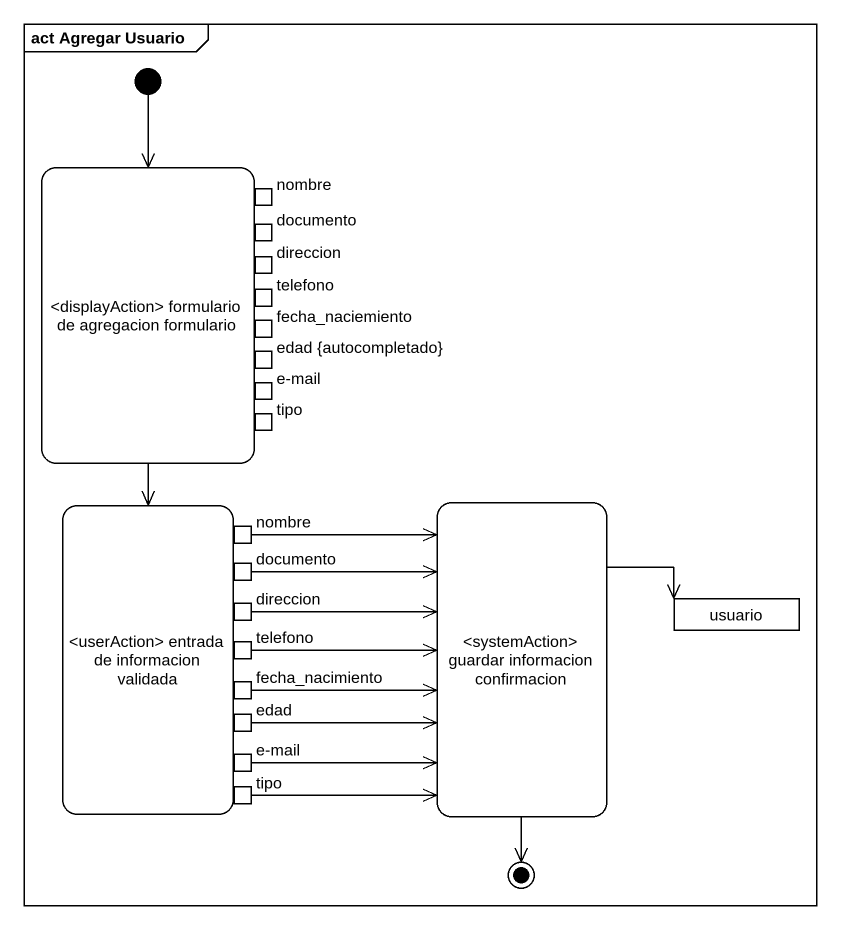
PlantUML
@startuml
mainframe act Agregar Usuario
hide empty description
state "<displayAction> formulario de agregacion formulario" as displayAction_formulario_de {
  state nombre <<inputPin>>
  state documento <<inputPin>>
  state direccion <<inputPin>>
  state telefono <<inputPin>>
  state fecha_naciemiento <<inputPin>>
  state "edad {autocompletado}" as edad_autocompletado <<inputPin>>
  state "e-mail" as e_mail <<inputPin>>
  state tipo <<inputPin>>
}
state "<userAction> entrada de informacion validada" as userAction_entrada_de {
  state "nombre" as nombre_2 <<outputPin>>
  state "direccion" as direccion_2 <<outputPin>>
  state "documento" as documento_2 <<outputPin>>
  state "telefono" as telefono_2 <<outputPin>>
  state fecha_nacimiento <<outputPin>>
  state "e-mail" as e_mail_2 <<outputPin>>
  state edad <<outputPin>>
  state "tipo" as tipo_2 <<outputPin>>
}
state "<systemAction> guardar informacion confirmacion" as systemAction_guardar
state usuario <<object>>
[*] --> displayAction_formulario_de
displayAction_formulario_de --> userAction_entrada_de
nombre_2 -right-> systemAction_guardar
systemAction_guardar -right-> usuario
direccion_2 -right-> systemAction_guardar
documento_2 -right-> systemAction_guardar
telefono_2 -right-> systemAction_guardar
fecha_nacimiento -right-> systemAction_guardar
e_mail_2 -right-> systemAction_guardar
edad -right-> systemAction_guardar
tipo_2 -right-> systemAction_guardar
systemAction_guardar --> [*]
@enduml
